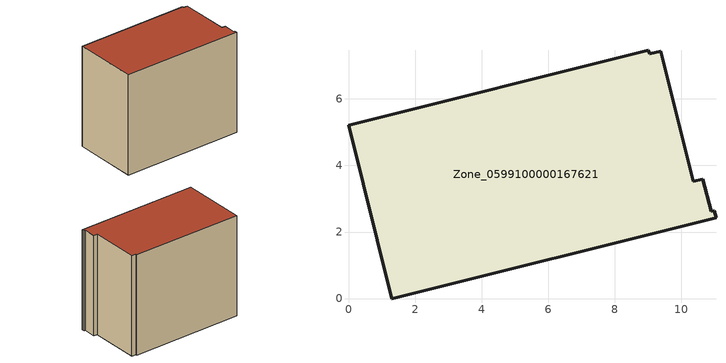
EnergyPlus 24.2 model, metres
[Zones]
Zone_0599100000167621
 floor ground (C_G): 10.35,3.52 10.64,3.59 10.89,2.62 10.99,2.64 11.04,2.43 1.3,0 0,5.21 9.01,7.46 9.04,7.36 9.38,7.43 z0
 wall outside (C_F): 1.3,0 11.04,2.43 10.99,2.64 10.89,2.62 10.64,3.59 10.35,3.52 9.38,7.43 9.04,7.36 9.01,7.46 0,5.21 1.3,0 z0:8.34
 roof outside (C_R): 9.38,7.43 9.04,7.36 9.01,7.46 0,5.21 1.3,0 11.04,2.43 10.99,2.64 10.89,2.62 10.64,3.59 10.35,3.52 z8.34
[BUILDING]
Pand.0599100000167621: North Axis=0; Terrain=City; Loads Convergence Tolerance Value=0.04; Temperature Convergence Tolerance Value=0.4; Solar Distribution=FullExterior; Maximum Number of Warmup Days=25; Minimum Number of Warmup Days=1
[Site:Location]
Rotterdam.The.Hague.AP_ZH_NLD Design_Conditions: Latitude=51.96; Longitude=4.45; Time Zone=1; Elevation=-4.5
[SITE:GROUNDTEMPERATURE:BUILDINGSURFACE]
18, 18, 18, 18, 18, 18, 18, 18, 18, 18, 18, 18
[MATERIAL] Thermal Absorptance=0.9; Solar Absorptance=0.7; Visible Absorptance=0.7
Name | Roughness | Thickness | Conductivity | Density | Specific Heat
G.TC.1975-1991 | MediumSmooth | 0.15 | 0.288461 | 540 | 1210
F.TC.1975-1991 | Rough | 0.3 | 0.230769 | 1920 | 840
R.TC.1975-1991 | MediumRough | 0.2 | 0.153846 | 1500 | 1000
[CONSTRUCTION]
C_G: G.TC.1975-1991
C_F: F.TC.1975-1991
C_R: R.TC.1975-1991
[ZONE]
Zone_0599100000167621: Type=1; Multiplier=1; Ceiling Height=Autocalculate; Volume=Autocalculate; Floor Area=autocalculate; Part of Total Floor Area=Yes
[ZONEINFILTRATION:DESIGNFLOWRATE]
Infil_Zone_0599100000167621: Zone or ZoneList or Space or SpaceList=Zone_0599100000167621; Schedule=AlwaysOn; Design Flow Rate Calculation Method=Flow/Area; Flow Rate per Floor Area=0.003; Constant Term Coefficient=1; Temperature Term Coefficient=0; Velocity Term Coefficient=0; Velocity Squared Term Coefficient=0
[HVACTEMPLATE:ZONE:IDEALLOADSAIRSYSTEM]
Zone_0599100000167621: Maximum Heating Supply Air Temperature=50; Minimum Cooling Supply Air Temperature=13; Maximum Heating Supply Air Humidity Ratio=0.0156; Minimum Cooling Supply Air Humidity Ratio=0.0077; Heating Limit=NoLimit; Cooling Limit=NoLimit; Dehumidification Control Type=ConstantSensibleHeatRatio; Cooling Sensible Heat Ratio=0.7; Dehumidification Setpoint=60; Humidification Control Type=None; Humidification Setpoint=30; Outdoor Air Method=None; Outdoor Air Flow Rate per Person=0.00944; Outdoor Air Flow Rate per Zone Floor Area=0; Outdoor Air Flow Rate per Zone=0; Demand Controlled Ventilation Type=None; Outdoor Air Economizer Type=NoEconomizer; Heat Recovery Type=None; Sensible Heat Recovery Effectiveness=0.7; Latent Heat Recovery Effectiveness=0.65
[ZONECONTROL:THERMOSTAT]
ThermostatControl_Zone_0599100000167621: Zone or ZoneList=Zone_0599100000167621; Control Type Schedule=DualSetpointControlType; Control 1=Thermostat_Zone_0599100000167621; Temperature Difference Between Cutout And Setpoint=0
[THERMOSTATSETPOINT:DUALSETPOINT]
Thermostat_Zone_0599100000167621: Heating Setpoint Temperature Schedule=HeatingSetpoint_Zone_0599100000167621; Cooling Setpoint Temperature Schedule=CoolingSetpoint_Zone_0599100000167621
[SCHEDULE:COMPACT]
HeatingSetpoint_Zone_0599100000167621: Through: 12/31, For: AllDays, Until: 24:00, 21
CoolingSetpoint_Zone_0599100000167621: Through: 12/31, For: AllDays, Until: 24:00, 24
DualSetpointControlType: Through: 12/31, For: AllDays, Until: 24:00, 4
AlwaysOn: Through: 12/31, For: AllDays, Until: 24:00, 1
